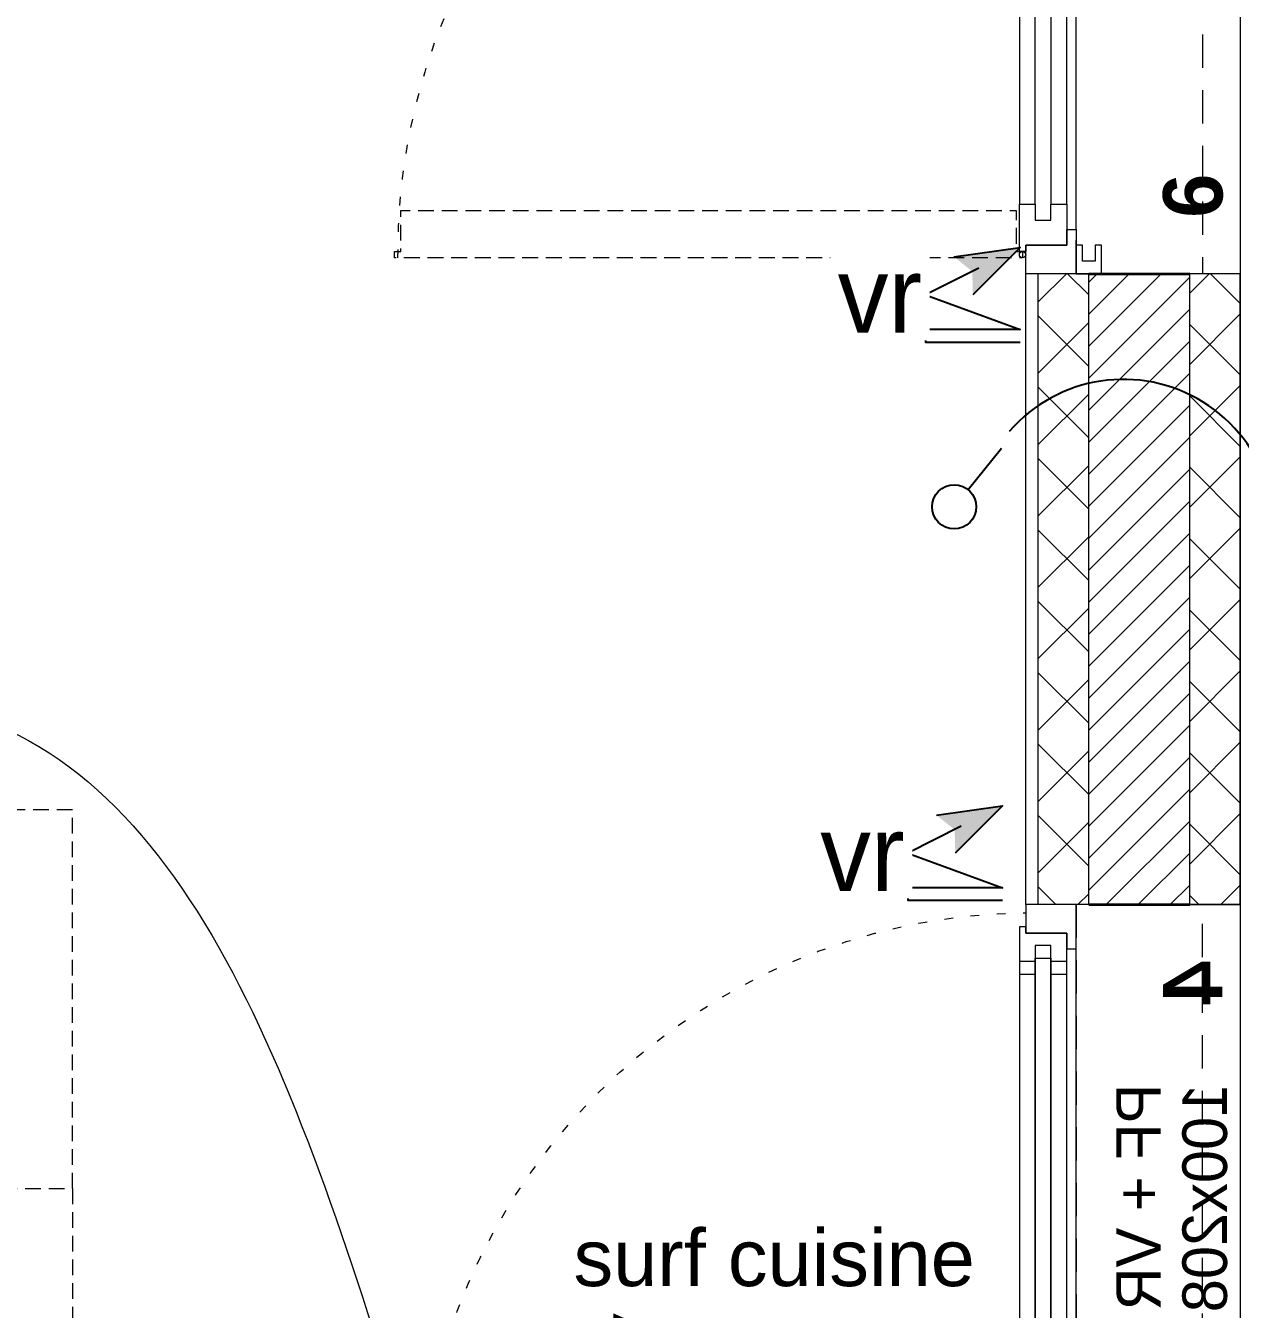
# Model space of a CAD drawing. Header units: centimetres. Extents: x 2666 to 9670, y 1889 to 5633.
# Drawn here: x 4739.5 to 4932, y 2828.2 to 3031.7 of the extents above; entities that cross this region are included whole.
import ezdxf

# ---------------------------------------------------------------- set-up
doc = ezdxf.new("R2010")
doc.units = ezdxf.units.CM
doc.header["$LTSCALE"] = 12.7
for name, pattern in [('Style de ligne -11', [0.694444, 0.41656, -0.277884]), ('Style de ligne -12', [0.328084, 0.109361, -0.218723]), ('Style de ligne -13', [0.295276, 0.19685, -0.098425])]:
    doc.linetypes.add(name, pattern=pattern)
for name, color, linetype, lineweight in [('B amÈnagement intÈrieur', 7, 'Continuous', 5), ('B aménagement intérieur', 7, 'Continuous', 5), ('B GÈnÈral', 7, 'Continuous', 5), ('B Général', 7, 'Continuous', 5), ('C ANNOTATIONS-prestations', 7, 'Continuous', 5), ('prlm-ELEC-CFO', 1, 'Continuous', 25)]:
    doc.layers.add(name, color=color, linetype=linetype, lineweight=lineweight)
doc.styles.add('Eurostile', font='')
doc.styles.add('Eurostile (bold)', font='')
doc.styles.add('prlm-elec-cfo', font='comic.ttf', dxfattribs={"height": 12})
doc.styles.add('prlm-sejc', font='arial.ttf', dxfattribs={"height": 20})
doc.styles.get('Eurostile').set_extended_font_data('Eurostile')
doc.styles.get('Eurostile (bold)').set_extended_font_data('Eurostile', bold=True)
pattern_1 = [(135, (0, 0), (-5.656854, -5.656854), []), (225, (0, 0), (-5.656854, 5.656854), [])]

# ---------------------------------------------------------------- blocks, each defined once
blk = doc.blocks.new('PF 100.208 + VR')
at = {"layer": 'B Général', "color": 7, "linetype": 'Continuous', "lineweight": 13}
for p, q in [((-50, 7), (-50, 17)), ((50, 7), (50, 17))]:
    blk.add_line(p, q, dxfattribs=at)
at = {"layer": 'B Général'}
blk.add_line((45, 9), (-45, 9), dxfattribs=at)
at = {"layer": 'B Général', "color": 7, "linetype": 'Continuous', "lineweight": 35}
for p, q in [((-50, 7), (-50, -9)), ((50, 7), (50, -9))]:
    blk.add_line(p, q, dxfattribs=at)
at = {"layer": 'B Général', "color": 7, "linetype": 'Style de ligne -13', "lineweight": 5, "flags": 128}
blk.add_lwpolyline([(47.5, 113.27), (46.5, 113.27), (46.5, 112.27), (40, 112.27), (40, 18.5), (46.5, 18.5), (46.5, 17.5), (47.5, 17.5)], close=True, dxfattribs=at)
at = {"layer": 'B Général', "lineweight": 5, "flags": 128}
for points in [[(-43, 10.5), (-43, 9), (-50, 9), (-50, 17), (-45.5, 17), (-45.5, 10.5)], [(-41, 18), (41, 18), (41, 15.5), (-41, 15.5)], [(43, 10.5), (43, 9), (50, 9), (50, 17), (45.5, 17), (45.5, 10.5)], [(-43.5, 15.5), (43.5, 15.5), (43.5, 13), (-43.5, 13)], [(-41, 13), (41, 13), (41, 10.5), (-41, 10.5)]]:
    blk.add_lwpolyline(points, close=True, dxfattribs=at)
at = {"layer": 'B Général', "color": 7, "linetype": 'Continuous', "lineweight": 5, "flags": 128}
for points in [[(-39, 15.5), (-41.5, 15.5), (-41.5, 13), (-39, 13), (-39, 10.5), (-45.5, 10.5), (-45.5, 17), (-46.5, 17), (-46.5, 18), (-39, 18)], [(39, 15.5), (41.5, 15.5), (41.5, 13), (39, 13), (39, 10.5), (45.5, 10.5), (45.5, 17), (46.5, 17), (46.5, 18), (39, 18)]]:
    blk.add_lwpolyline(points, close=True, dxfattribs=at)
at = {"layer": 'B Général', "color": 7, "linetype": 'Style de ligne -11', "lineweight": 5, "flags": 128}
blk.add_lwpolyline([(-50, 9), (50, 9), (50, -11), (-50, -11)], close=True, dxfattribs=at)
at = {"layer": 'B Général', "lineweight": 13, "flags": 128}
blk.add_lwpolyline([(-50, -9), (-50, -17), (50, -17), (50, -9)], dxfattribs=at)
at = {"layer": 'B Général'}
blk.add_circle((47, 17.5), 0.5, dxfattribs=at)
at = {"layer": 'B Général', "color": 7, "linetype": 'Style de ligne -12', "lineweight": 5}
blk.add_arc((48.78, 15.78), 97.5, 90.8973, 179.2823, dxfattribs=at)
at = {"layer": 'B Général', "insert": (-21.61, 2.65), "char_height": 7.059, "attachment_point": 1, "rotation": 360, "line_spacing_factor": 0.894142, "style": 'Eurostile'}
blk.add_mtext('PF + VR', dxfattribs=at)
at = {"layer": 'C ANNOTATIONS-prestations', "attachment_point": 1, "rotation": 360, "line_spacing_factor": 0.894142}
for s, insert, char_height, style in [('4', (-41.15, -4.77), 9.41, 'Eurostile (bold)'), ('100x208', (-21.61, -7.83), 7.059, 'Eurostile')]:
    blk.add_mtext(s, dxfattribs=dict(at, insert=insert, char_height=char_height, style=style))
blk = doc.blocks.new('PF 300.208 + VR (3 vantaux)')
at = {"layer": 'B Général', "color": 7, "linetype": 'Continuous', "lineweight": 13}
blk.add_line((-150, 7), (-150, 17), dxfattribs=at)
at = {"layer": 'B Général'}
blk.add_line((-143, 9), (47, 9), dxfattribs=at)
at = {"layer": 'B Général', "color": 7, "linetype": 'Continuous', "lineweight": 35}
blk.add_line((-150, 7), (-150, -9), dxfattribs=at)
at = {"layer": 'B Général', "color": 7, "linetype": 'Style de ligne -13', "lineweight": 5, "flags": 128}
blk.add_lwpolyline([(-147.5, 117), (-146.5, 117), (-146.5, 116), (-140, 116), (-140, 18.5), (-146.5, 18.5), (-146.5, 17.5), (-147.5, 17.5)], close=True, dxfattribs=at)
at = {"layer": 'B Général', "lineweight": 5, "flags": 128}
for points in [[(-143, 10.5), (-143, 9), (-150, 9), (-150, 17), (-145.5, 17), (-145.5, 10.5)], [(-54.5, 18), (-139, 18), (-139, 15.5), (-54.5, 15.5)], [(-54.5, 13), (-139, 13), (-139, 10.5), (-54.5, 10.5)], [(-150, 9), (-150, 5), (-145.5, 5), (-145.5, 6), (-148, 6), (-148, 8), (-145.5, 8), (-145.5, 9)]]:
    blk.add_lwpolyline(points, close=True, dxfattribs=at)
at = {"layer": 'B Général', "color": 7, "linetype": 'Continuous', "lineweight": 5, "flags": 128}
blk.add_lwpolyline([(-139, 15.5), (-141.5, 15.5), (-141.5, 13), (-139, 13), (-139, 10.5), (-145.5, 10.5), (-145.5, 17), (-146.5, 17), (-146.5, 18), (-139, 18)], close=True, dxfattribs=at)
at = {"layer": 'B Général', "color": 7, "linetype": 'Style de ligne -11', "lineweight": 5, "flags": 128}
blk.add_lwpolyline([(-150, 9), (150, 9), (150, -11), (-150, -11)], close=True, dxfattribs=at)
at = {"layer": 'B Général', "lineweight": 13, "flags": 128}
blk.add_lwpolyline([(150, -9), (150, -17), (-150, -17), (-150, -9)], dxfattribs=at)
at = {"layer": 'B Général'}
blk.add_circle((-147, 17.5), 0.5, dxfattribs=at)
at = {"layer": 'B Général', "color": 7, "linetype": 'Style de ligne -12', "lineweight": 5}
blk.add_arc((-147, 17.5), 99, 0.2938, 90.2879, dxfattribs=at)
at = {"layer": 'C ANNOTATIONS-prestations', "insert": (-141.14, -4.77), "char_height": 9.41, "attachment_point": 1, "rotation": 360, "line_spacing_factor": 0.894142, "style": 'Eurostile (bold)'}
blk.add_mtext('6', dxfattribs=at)
blk = doc.blocks.new('xi.4m²')
at = {"color": 0}
blk.add_wipeout([(-34.54, 20.54), (34.54, 20.54), (34.54, -20.54), (-34.54, -20.54)], dxfattribs=at).dxf.layer = 'prlm-ELEC-CFO'
at = {"layer": 'prlm-ELEC-CFO', "color": 0, "attachment_point": 6, "line_spacing_factor": 0.8, "style": 'prlm-sejc'}
for s, insert, char_height in [('surf cuisine', (30.36, 8.9), 9), ('4 m²', (29.31, -9.19), 13)]:
    blk.add_mtext(s, dxfattribs=dict(at, insert=insert, char_height=char_height))
at = {"layer": 'prlm-ELEC-CFO', "color": 0, "style": 'prlm-sejc', "flags": 8}
blk.add_attdef('?', (-28.3, -16.79), '', height=20, dxfattribs=at)
blk = doc.blocks.new('xi.VR')
at = {"layer": 'prlm-ELEC-CFO', "lineweight": 5}
blk.add_hatch(color=0, dxfattribs=at).paths.add_polyline_path([(-3, 6), (-0.1, 3.7), (0, 0), (7.5, 7.5)])
at = {"layer": 'prlm-ELEC-CFO', "color": 0}
for points in [[(-3, 6), (7.5, 7.5), (0, 0)], [(0.95, 4.23), (-7.5, 0), (7.5, -5.5), (-7.5, -5.5), (-7.5, -7.5), (7.5, -7.5)]]:
    blk.add_lwpolyline(points, dxfattribs=at)
blk = doc.blocks.new('Frigo')
at = {"layer": 'B Général', "color": 7, "linetype": 'Style de ligne -13', "lineweight": 5, "flags": 128}
blk.add_lwpolyline([(-30, 30), (30, 30), (30, -30), (-30, -30)], close=True, dxfattribs=at)
blk.add_lwpolyline([(30, -30), (30, -36), (-30, -36), (-30, -30)], dxfattribs=at)
at = {"layer": 'B Général', "color": 7, "insert": (0, 0), "char_height": 7.06, "attachment_point": 5, "line_spacing_factor": 0.894142, "style": 'Eurostile'}
blk.add_mtext('F', dxfattribs=at)
blk = doc.blocks.new('Cuisson')
at = {"layer": 'B Général', "color": 7, "linetype": 'Style de ligne -13', "lineweight": 5, "flags": 128}
blk.add_lwpolyline([(-30, 30), (-30, 36), (30, 36), (30, 30)], dxfattribs=at)
blk.add_lwpolyline([(-30, 30), (30, 30), (30, -30), (-30, -30)], close=True, dxfattribs=at)
at = {"layer": 'B Général', "color": 7, "insert": (0, 0), "char_height": 7.06, "attachment_point": 5, "line_spacing_factor": 0.894142, "style": 'Eurostile'}
blk.add_mtext('C', dxfattribs=at)
blk = doc.blocks.new('xi.SA')
at = {"layer": 'prlm-ELEC-CFO', "color": 0}
blk.add_lwpolyline([(0.2, -1.28), (5.5, 5.28)], dxfattribs=at)
blk.add_circle((-2, -4), 3.5, dxfattribs=at)

msp = doc.modelspace()

# ---------------------------------------------------------------- hatches: boundary and pattern name
at = {"layer": 'B amÈnagement intÈrieur', "linetype": 'Continuous', "lineweight": 5, "true_color": 0x444444}
h = msp.add_hatch(dxfattribs=at)
h.set_pattern_fill('H_BARDAGE V 150', color=250, style=0, pattern_type=2)
h.set_pattern_definition([(90, (0, 0), (17, 0), [])])
h.paths.add_polyline_path([(5183.04, 3517.39), (4931.96, 3517.39), (4931.96, 2591.9), (5183.04, 2591.9)])
at = {"layer": 'B GÈnÈral', "linetype": 'Continuous', "lineweight": 5, "true_color": 0x808080}
h = msp.add_hatch(dxfattribs=at)
h.set_pattern_fill('02_ISOLANT', color=8, angle=90, style=0, pattern_type=2)
h.set_pattern_definition(pattern_1)
h.paths.add_polyline_path([(4899.96, 2892.39), (4907.96, 2892.39), (4907.96, 2992.39), (4899.96, 2992.39)])
at = {"layer": 'B GÈnÈral', "linetype": 'Continuous', "lineweight": 5}
h = msp.add_hatch(dxfattribs=at)
h.set_pattern_fill('50_BETON', style=0, pattern_type=2)
h.set_pattern_definition([(45, (0, 0), (2.4253472, -2.6458333), [])])
h.paths.add_polyline_path([(4907.96, 2892.39), (4923.96, 2892.39), (4923.96, 2992.39), (4907.96, 2992.39)])
at = {"layer": 'B GÈnÈral', "linetype": 'Continuous', "lineweight": 5, "true_color": 0x808080}
h = msp.add_hatch(dxfattribs=at)
h.set_pattern_fill('02_ISOLANT', color=8, angle=90, style=0, pattern_type=2)
h.set_pattern_definition(pattern_1)
h.paths.add_polyline_path([(4923.96, 2892.39), (4931.96, 2892.39), (4931.96, 2992.39), (4923.96, 2992.39)])

# ---------------------------------------------------------------- linework, layer by layer
at = {"layer": 'B aménagement intérieur', "color": 7, "linetype": 'Continuous', "lineweight": 5, "flags": 128}
msp.add_lwpolyline([(5183.04, 3517.39), (4931.96, 3517.39), (4931.96, 2591.9), (5183.04, 2591.9)], close=True, dxfattribs=at)
at = {"layer": 'B Général', "color": 7, "linetype": 'Continuous', "lineweight": 5}
for p, q in [((4897.96, 2892.39), (4897.96, 2992.39)), ((4899.96, 2892.39), (4899.96, 2992.39)), ((4899.96, 2892.39), (4899.96, 2992.39)), ((4907.96, 2892.39), (4907.96, 2992.39)), ((4923.96, 2892.39), (4923.96, 2992.39)), ((4931.96, 2892.39), (4931.96, 2992.39))]:
    msp.add_line(p, q, dxfattribs=at)
at = {"layer": 'B Général', "color": 7, "linetype": 'Continuous', "lineweight": 13}
for p, q in [((4931.96, 2992.39), (4897.96, 2992.39)), ((4897.96, 2892.39), (4897.96, 2992.39)), ((4931.96, 2892.39), (4931.96, 2992.39)), ((4931.96, 2892.39), (4897.96, 2892.39))]:
    msp.add_line(p, q, dxfattribs=at)
at = {"layer": 'B Général', "color": 7, "linetype": 'Continuous', "lineweight": 18}
for p, q in [((4907.96, 2892.39), (4907.96, 2992.39)), ((4923.96, 2892.39), (4923.96, 2992.39))]:
    msp.add_line(p, q, dxfattribs=at)
at = {"layer": 'prlm-ELEC-CFO'}
msp.add_arc((4913.44, 2951.72), 23.92, 337.1001, 139.1277, dxfattribs=at)
at = {"layer": 'prlm-ELEC-CFO', "lineweight": 13}
msp.add_spline([(4675.01, 2921.51), (4725.61, 2923.84), (4800.98, 2804.56)], degree=3, dxfattribs=at)

# ---------------------------------------------------------------- block references
at = {"layer": 'B Général', "color": 7, "rotation": 90}
for name, p in [('PF 300.208 + VR (3 vantaux)', (4914.96, 3142.39)), ('Cuisson', (4716.96, 2817.4))]:
    msp.add_blockref(name, p, dxfattribs=at)
at = {"layer": 'B Général', "color": 7, "xscale": -1}
for name, p, rotation in [('Frigo', (4716.96, 2877.4), 270), ('PF 100.208 + VR', (4914.96, 2842.39), 90)]:
    msp.add_blockref(name, p, dxfattribs=dict(at, rotation=rotation))
at = {"layer": 'prlm-ELEC-CFO'}
for name, p in [('xi.VR', (4889.6, 2989.06)), ('xi.SA', (4888.63, 2959.44)), ('xi.VR', (4886.81, 2900.57))]:
    msp.add_blockref(name, p, dxfattribs=at)

# ---------------------------------------------------------------- next in the draw order: block references
msp.add_blockref('xi.4m²', (4859.55, 2827.46), dxfattribs=at).add_auto_attribs({'?': '>'})

# ---------------------------------------------------------------- next in the draw order: texts
at = {"layer": 'prlm-ELEC-CFO', "lineweight": 20, "char_height": 12, "attachment_point": 5, "line_spacing_factor": 0.8, "style": 'prlm-elec-cfo', "bg_fill": 3, "box_fill_scale": 1.1, "bg_fill_color": 256, "bg_fill_transparency": 0}
for insert in [(4874.88, 2989.05), (4872.1, 2900.57)]:
    msp.add_mtext('vr', dxfattribs=dict(at, insert=insert))

doc.saveas('drawing.dxf')
